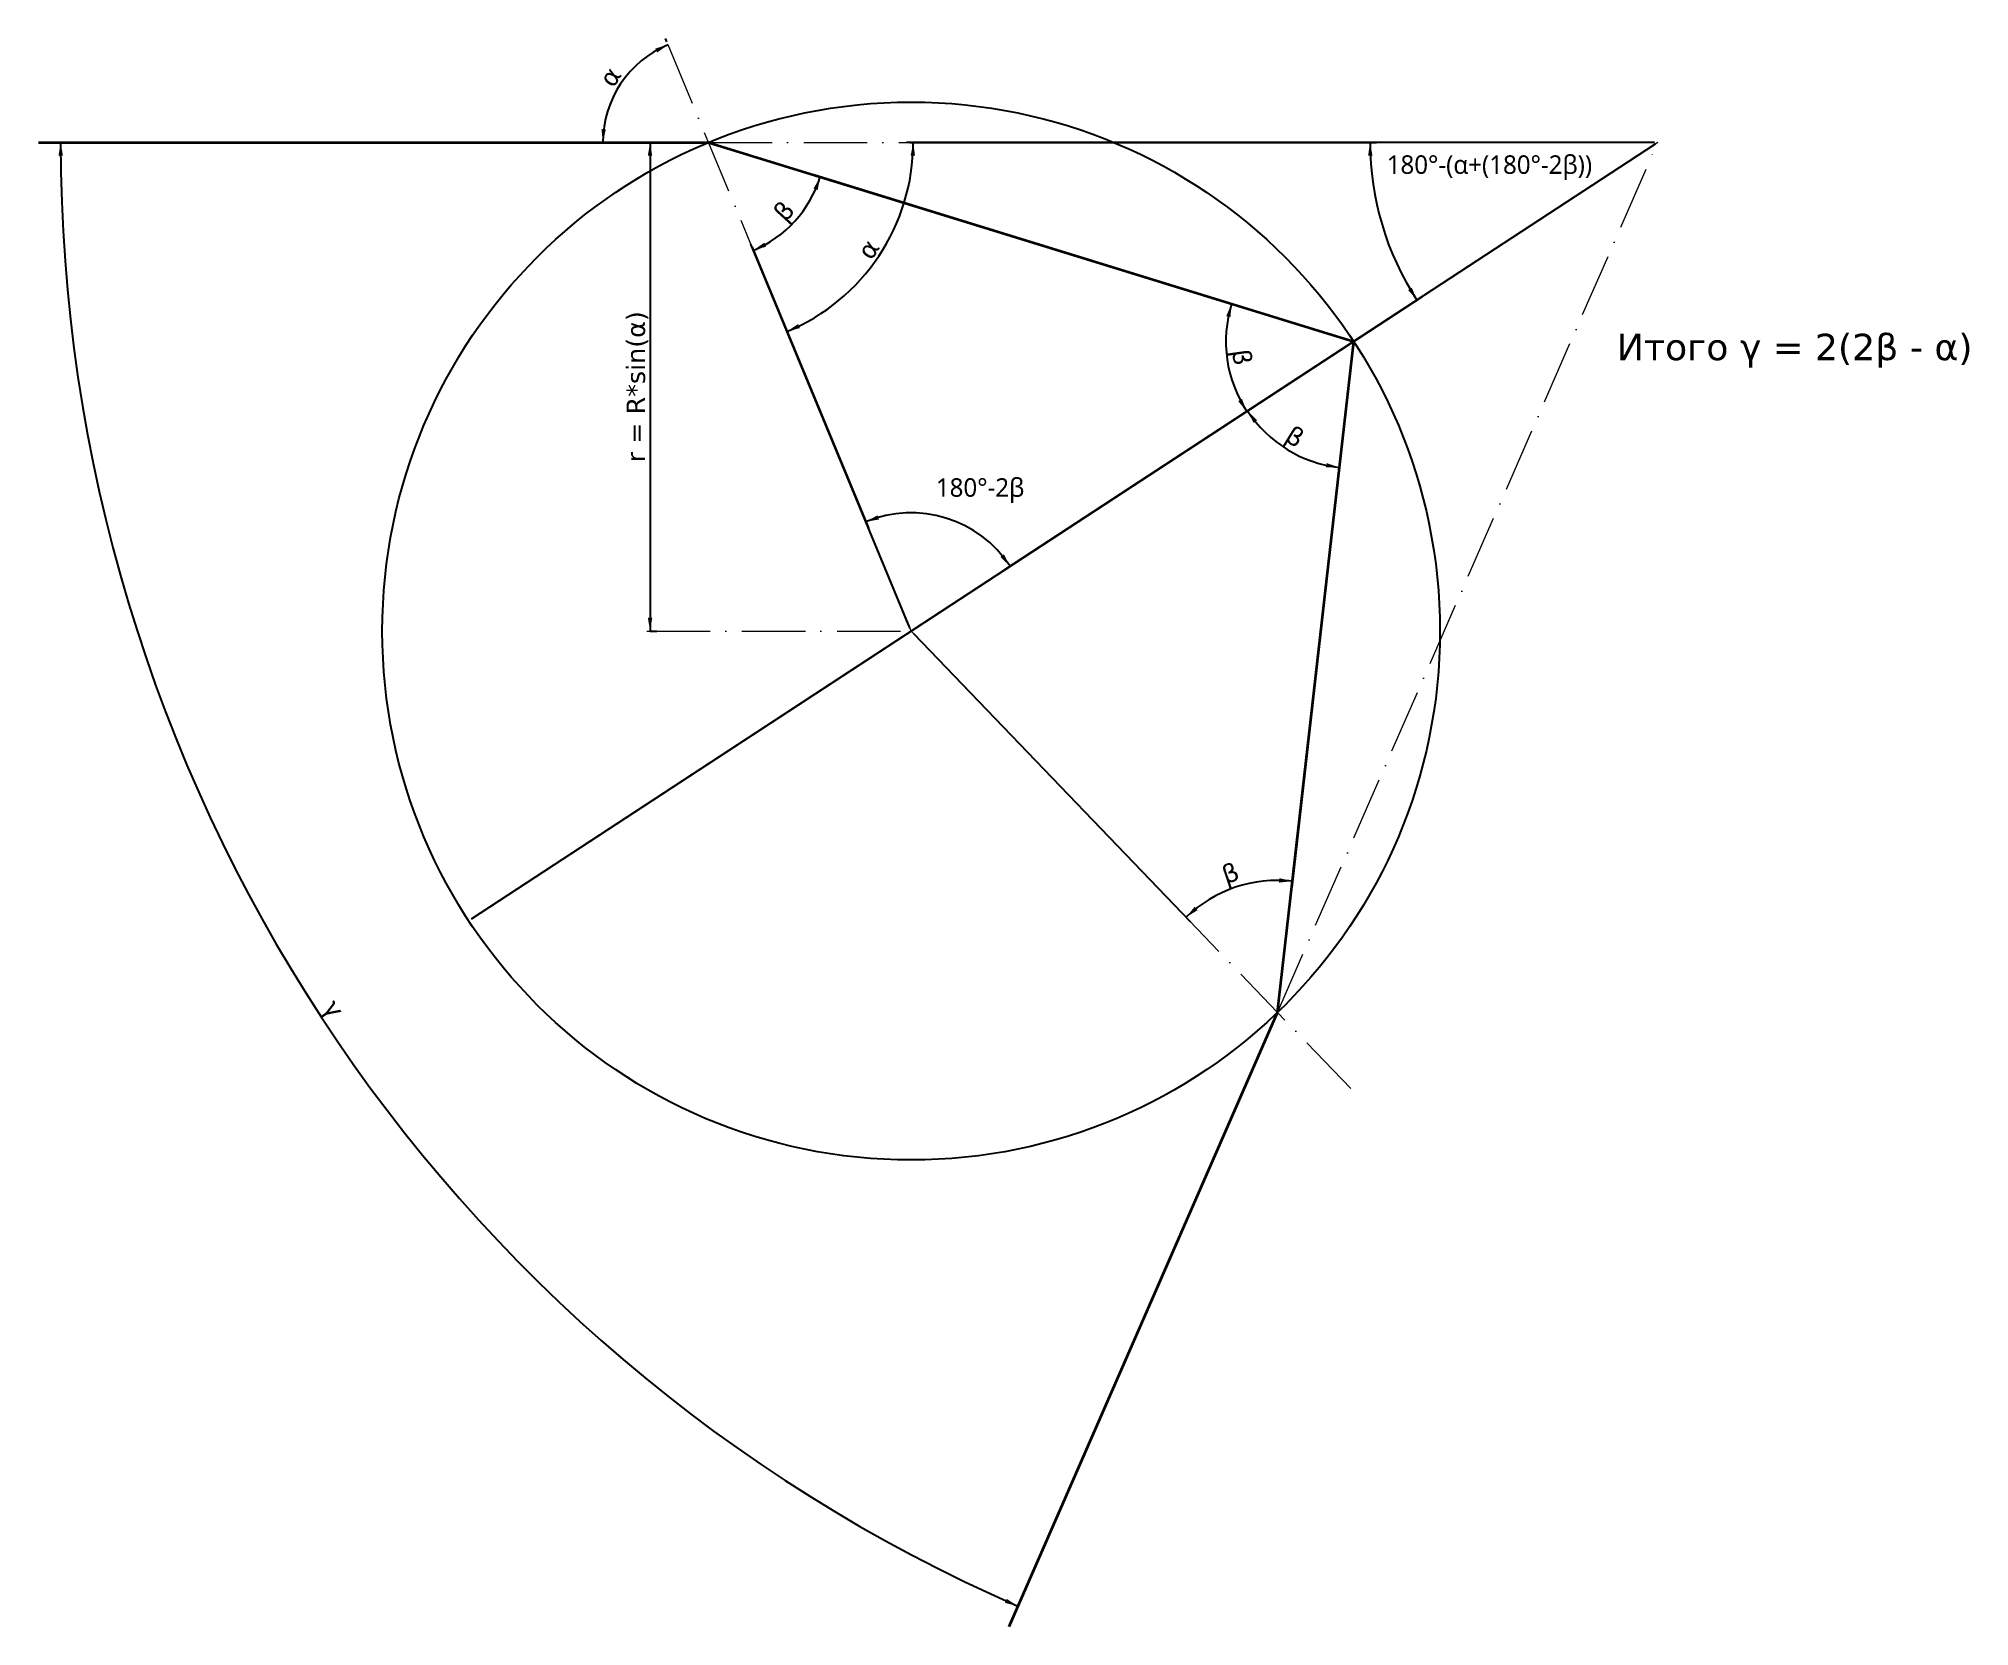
# Model space of a CAD drawing. Header units: millimetres. Extents: x -165 to 200, y -188 to 112.
import ezdxf

# ---------------------------------------------------------------- set-up
doc = ezdxf.new("R2010")
doc.units = ezdxf.units.MM
doc.linetypes.add('ACAD_ISO10W100', pattern=[18, 12, -2.95, 0.1, -2.95])
for name, color, linetype, lineweight, true_color in [('1', 252, 'Continuous', 25, 0xa0a0a4), ('osi', 5, 'ACAD_ISO10W100', 18, 0x0000ff), ('ray1', 30, 'Continuous', 35, 0xff7f00), ('razm', 7, 'Continuous', 25, 0x000000)]:
    doc.layers.add(name, color=color, linetype=linetype, lineweight=lineweight, true_color=true_color)
doc.styles.add('textstyle0', font='')
doc.styles.add('textstyle1', font='')
doc.styles.add('textstyle10', font='')
doc.styles.add('textstyle2', font='')
doc.styles.add('textstyle3', font='')
doc.styles.add('textstyle4', font='')
doc.styles.add('textstyle5', font='')
doc.styles.add('textstyle6', font='')
doc.styles.add('textstyle7', font='')
doc.styles.add('textstyle8', font='')
doc.styles.add('textstyle9', font='')
doc.styles.get('textstyle0').set_extended_font_data('DejaVu Math TeX Gyre')
doc.styles.get('textstyle1').set_extended_font_data('DejaVu Math TeX Gyre')
doc.styles.get('textstyle10').set_extended_font_data('DejaVu Math TeX Gyre')
doc.styles.get('textstyle2').set_extended_font_data('DejaVu Math TeX Gyre')
doc.styles.get('textstyle3').set_extended_font_data('DejaVu Math TeX Gyre')
doc.styles.get('textstyle4').set_extended_font_data('DejaVu Math TeX Gyre')
doc.styles.get('textstyle5').set_extended_font_data('Noto Sans')
doc.styles.get('textstyle6').set_extended_font_data('Noto Sans')
doc.styles.get('textstyle7').set_extended_font_data('DejaVu Math TeX Gyre')
doc.styles.get('textstyle8').set_extended_font_data('DejaVu Math TeX Gyre')
doc.styles.get('textstyle9').set_extended_font_data('DejaVu Math TeX Gyre')

msp = doc.modelspace()

# ---------------------------------------------------------------- linework, layer by layer
at = {"layer": '1'}
msp.add_circle((0, 0), 100, dxfattribs=at)
at = {"layer": 'osi'}
for p, q in [((0, 0), (-45.96, 110.85)), ((141.22, 92.38), (-83.69, -54.74)), ((-38.3, 92.38), (141.22, 92.38)), ((69.29, -72.1), (141.22, 92.38)), ((0, 0), (83.15, -86.52)), ((-50, 0), (0, 0))]:
    msp.add_line(p, q, dxfattribs=at)
at = {"layer": 'ray1'}
for p, q in [((-165, 92.38), (-38.3, 92.38)), ((-38.3, 92.38), (83.69, 54.74)), ((69.29, -72.1), (83.69, 54.74)), ((18.53, -188.19), (69.29, -72.1))]:
    msp.add_line(p, q, dxfattribs=at)
at = {"layer": 'razm'}
for p, q in [((-46.2, 111.43), (-46.44, 112.01)), ((-164.38, 92.38), (-159.58, 92.38)), ((-164.38, 92.38), (-57.05, 92.38)), ((-38.92, 92.38), (-50.62, 92.38)), ((-49.37, 92.38), (-49.37, 0)), ((140.6, 92.38), (-0.85, 92.38)), ((-0.22, 92.38), (88.03, 92.38)), ((140.7, 92.03), (17.67, 11.56)), ((83.09, 54.93), (-18.38, 86.23)), ((-17.79, 86.05), (61.8, 61.49)), ((-0.24, 0.58), (-30.32, 73.13)), ((-30.08, 72.55), (-8.08, 19.5)), ((-83.16, -54.4), (96.7, 63.26)), ((-0.48, 1.15), (-23.95, 57.78)), ((-83.16, -54.4), (64.67, 42.3)), ((-83.16, -54.4), (64.52, 42.2)), ((69.36, -71.48), (81.12, 32.17)), ((81.05, 31.55), (71.97, -48.55)), ((-49.37, 0), (-48.12, 0)), ((0.43, -0.45), (52.86, -55.01)), ((18.78, -187.62), (20.7, -183.22))]:
    msp.add_line(p, q, dxfattribs=at)
for centre, radius, start, end in [((-38.3, 92.38), 20, 112.5179, 180), ((141.22, 92.38), 302.05, 180, 246.3796), ((-38.3, 92.38), 38.7, 292.5179, 0), ((141.22, 92.38), 54.44, 180, 213.1898), ((-38.3, 92.38), 22.09, 292.5179, 342.8539), ((83.69, 54.74), 24.16, 162.8539, 213.1898), ((83.69, 54.74), 23.97, 213.1898, 263.5258), ((0, 0), 22.36, 33.1898, 112.5179), ((69.29, -72.1), 24.96, 83.5258, 133.8617)]:
    msp.add_arc(centre, radius, start, end, dxfattribs=at)
for points in [[(-45.96, 110.85), (-48.02, 109.38), (-48.38, 110.13)], [(-160.83, 92.38), (-160.4, 89.88), (-161.24, 89.87)], [(-58.3, 92.38), (-58.56, 94.9), (-57.73, 94.85)], [(-49.37, 92.38), (-48.96, 89.88), (-49.79, 89.88)], [(0.4, 92.38), (0.74, 89.86), (-0.09, 89.89)], [(86.78, 92.38), (87.25, 89.89), (86.42, 89.87)], [(-17.19, 85.86), (-17.67, 83.38), (-18.45, 83.67)], [(-29.84, 71.97), (-27.77, 73.43), (-27.41, 72.68)], [(95.66, 62.57), (93.98, 64.48), (94.69, 64.91)], [(60.6, 61.86), (60.39, 59.34), (59.59, 59.54)], [(-23.48, 56.63), (-21.37, 58.04), (-21.03, 57.28)], [(63.47, 41.52), (61.85, 43.47), (62.57, 43.89)], [(63.63, 41.62), (65.44, 39.85), (64.77, 39.36)], [(80.98, 30.93), (78.45, 30.93), (78.59, 31.75)], [(-8.56, 20.66), (-6.34, 21.88), (-6.07, 21.09)], [(18.71, 12.24), (16.89, 14.01), (17.56, 14.5)], [(-49.37, 0), (-49.79, 2.5), (-48.96, 2.5)], [(72.11, -47.3), (69.58, -47.56), (69.64, -46.73)], [(52, -54.11), (53.61, -52.15), (54.16, -52.78)], [(20.2, -184.37), (17.74, -183.74), (18.08, -182.98)]]:
    msp.add_solid(points, dxfattribs=at)

# ---------------------------------------------------------------- texts
at = {"layer": 'razm', "color": 0, "char_height": 3.5, "attachment_point": 5}
for s, insert, rotation, style in [('α', (-56.9, 104.8), 56.2589, 'textstyle8'), ('β', (-23.72, 79.1), 47.6859, 'textstyle1'), ('α', (-8.09, 72.2), 56.2589, 'textstyle2'), ('r = R*sin(α)', (-51.75, 46.19), 90, 'textstyle3'), ('β', (62.12, 51.7), 278.0218, 'textstyle0'), ('β', (72.36, 36.36), 328.3578, 'textstyle10'), ('β', (60.53, -46.21), 18.6938, 'textstyle7'), ('γ', (-109.57, -71.67), 303.1898, 'textstyle9')]:
    msp.add_mtext(s, dxfattribs=dict(at, insert=insert, rotation=rotation, style=style))
at = {"layer": 'razm'}
for s, insert, char_height, attachment_point, style in [('180°-(α+(180°-2β))', (109.36, 87.6), 3.5, 5, 'textstyle5'), ('Итого γ = 2(2β - α)', (133.44, 56.21), 5, 1, 'textstyle4'), ('180°-2β', (13.04, 26.55), 3.5, 5, 'textstyle6')]:
    msp.add_mtext(s, dxfattribs=dict(at, insert=insert, char_height=char_height, attachment_point=attachment_point, style=style))

doc.saveas('drawing.dxf')
